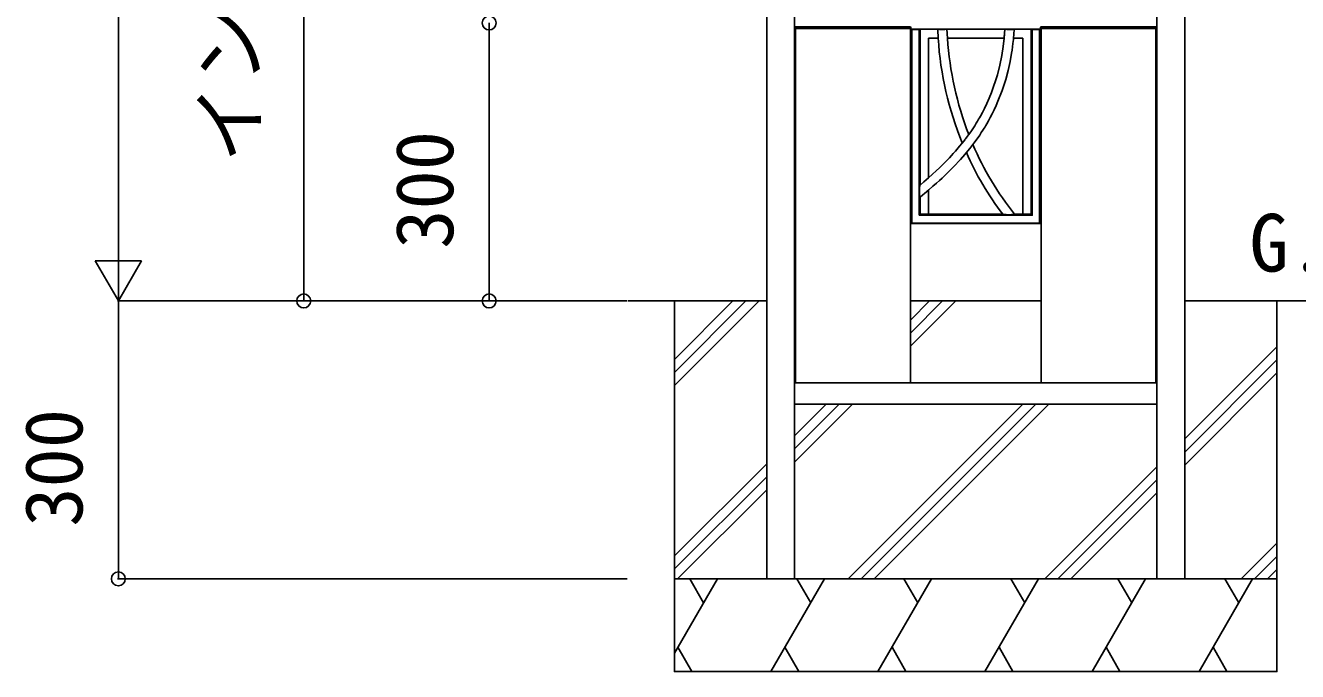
# Model space of a CAD drawing. Units: millimetres, scale not verified. Extents: x -4375 to 4375, y -6491 to 6464.
# Drawn here: x -2375 to -1003, y -1141 to -443 of the extents above; entities that cross this region are included whole.
import ezdxf
from ezdxf.enums import TextEntityAlignment as Align

# ---------------------------------------------------------------- set-up
doc = ezdxf.new("R2010")
doc.units = ezdxf.units.MM
doc.header["$LTSCALE"] = 30
for name, color, linetype in [('0-1_USER1', 3, 'Continuous'), ('0-2_YKK_A1', 4, 'Continuous'), ('0-3_YKK_D', 6, 'Continuous')]:
    doc.layers.add(name, color=color, linetype=linetype)
doc.styles.add('ＭＳ ゴシック', font='')
doc.styles.get('ＭＳ ゴシック').set_extended_font_data('MS Gothic')

msp = doc.modelspace()

# ---------------------------------------------------------------- linework, layer by layer
at = {"layer": '0-2_YKK_A1'}
for p, q in [((-1575.5, 854.3), (-1575.5, -740.7)), ((-1545.5, -740.7), (-1545.5, 854.3)), ((-1154.5, 854.3), (-1154.5, -740.7)), ((-1124.5, -740.7), (-1124.5, 854.3)), ((-1544.5, -446.7), (-1420.5, -446.7)), ((-1421.06, -444.7), (-1543.94, -444.7)), ((-1421, -446.7), (-1420, -446.7)), ((-1420.5, -481.2), (-1420.5, -447.2)), ((-1420.5, -447.2), (-1416.74, -447.2)), ((-1420, -446.7), (-1420.06, -445.64)), ((-1420, -656.94), (-1420, -447.46)), ((-1419, -656.59), (-1419, -447.81)), ((-1416.74, -447.2), (-1417, -447.46)), ((-1410, -447.2), (-1416.74, -447.2)), ((-1411, -648.2), (-1411, -447.81)), ((-1410, -615.79), (-1410, -447.2)), ((-1410, -447.2), (-1391, -447.2)), ((-1381, -447.2), (-1391, -447.2)), ((-1381, -447.2), (-1318.52, -447.2)), ((-1319.23, -457.2), (-1318.92, -452.91)), ((-1318.53, -447.2), (-1319.17, -456.48)), ((-1308.55, -447.2), (-1318.52, -447.2)), ((-1308.55, -447.2), (-1290, -447.2)), ((-1289, -447.81), (-1290, -447.2)), ((-1283.26, -447.2), (-1290, -447.2)), ((-1281, -447.81), (-1289, -447.81)), ((-1283, -447.46), (-1283.26, -447.2)), ((-1279.5, -447.2), (-1283.26, -447.2)), ((-1283, -447.46), (-1280, -447.46)), ((-1280, -447.46), (-1281, -447.81)), ((-1281, -656.59), (-1281, -447.81)), ((-1280, -446.7), (-1279.94, -445.64)), ((-1279, -446.7), (-1280, -446.7)), ((-1280, -656.94), (-1280, -447.46)), ((-1155.5, -446.7), (-1279.5, -446.7)), ((-1279.5, -481.2), (-1279.5, -447.2)), ((-1278.94, -444.7), (-1156.06, -444.7)), ((-1545.5, -458.2), (-1544.5, -458.2)), ((-1545.5, -465.2), (-1544.5, -465.2)), ((-1401, -457.2), (-1390.48, -457.2)), ((-1401, -607.97), (-1401, -457.2)), ((-1380.49, -457.2), (-1319.23, -457.2)), ((-1309.2, -457.2), (-1299, -457.2)), ((-1299, -647.2), (-1299, -457.2)), ((-1420, -481.2), (-1420.5, -481.2)), ((-1280, -481.2), (-1279.5, -481.2)), ((-1420.5, -623.2), (-1420.5, -657.2)), ((-1420, -623.2), (-1420.5, -623.2)), ((-1407.03, -626.33), (-1410, -628.87)), ((-1410, -647.2), (-1410, -628.87)), ((-1401, -647.2), (-1401, -621.12)), ((-1280, -623.2), (-1279.5, -623.2)), ((-1279.5, -623.2), (-1279.5, -657.2)), ((-1420.5, -657.2), (-1416.74, -657.2)), ((-1420, -656.94), (-1419, -656.59)), ((-1417, -656.94), (-1420, -656.94)), ((-1419, -656.59), (-1281, -656.59)), ((-1417, -656.94), (-1416.74, -657.2)), ((-1416.74, -657.2), (-1283.26, -657.2)), ((-1411, -648.2), (-1410, -647.2)), ((-1308.4, -647.2), (-1299, -647.2)), ((-1290, -647.2), (-1299, -647.2)), ((-1283.26, -657.2), (-1283, -656.94)), ((-1279.5, -657.2), (-1283.26, -657.2)), ((-1280, -656.94), (-1283, -656.94)), ((-1281, -656.59), (-1280, -656.94)), ((-1725, -740.7), (-1575.5, -740.7)), ((-1675, -740.7), (-1575.5, -740.7)), ((-1675, -803.72), (-1611.98, -740.7)), ((-1675, -817.86), (-1597.84, -740.7)), ((-1675, -832), (-1583.7, -740.7)), ((-1420.5, -740.7), (-1279.5, -740.7)), ((-1420.5, -761.35), (-1399.85, -740.7)), ((-1420.5, -775.49), (-1385.71, -740.7)), ((-1420.5, -789.64), (-1371.56, -740.7)), ((-1124.5, -740.7), (-875, -740.7)), ((-1124.5, -740.7), (-1025, -740.7)), ((-1124.5, -889.62), (-1025, -790.12)), ((-1124.5, -903.76), (-1025, -804.26)), ((-1545.5, -810.7), (-1544.5, -810.7)), ((-1545.5, -817.7), (-1544.5, -817.7)), ((-1124.5, -917.9), (-1025, -818.4)), ((-1154.5, -829.2), (-1545.5, -829.2)), ((-1545.5, -829.2), (-1545.5, -852.2)), ((-1420.5, -829.2), (-1544.5, -829.2)), ((-1279.5, -829.2), (-1155.5, -829.2)), ((-1154.5, -829.2), (-1154.5, -852.2)), ((-1154.5, -852.2), (-1545.5, -852.2)), ((-1545.5, -886.35), (-1511.35, -852.2)), ((-1545.5, -900.49), (-1497.21, -852.2)), ((-1545.5, -914.64), (-1483.06, -852.2)), ((-1487.72, -1040.7), (-1299.22, -852.2)), ((-1473.57, -1040.7), (-1285.07, -852.2)), ((-1459.43, -1040.7), (-1270.93, -852.2)), ((-1675, -1015.85), (-1575.5, -916.35)), ((-1675, -1029.99), (-1575.5, -930.49)), ((-1275.58, -1040.7), (-1154.5, -919.62)), ((-1671.56, -1040.7), (-1575.5, -944.64)), ((-1261.44, -1040.7), (-1154.5, -933.76)), ((-1247.3, -1040.7), (-1154.5, -947.9)), ((-1063.45, -1040.7), (-1025, -1002.25)), ((-1049.31, -1040.7), (-1025, -1016.39)), ((-1675, -1120.99), (-1628.64, -1040.7)), ((-1658.38, -1040.7), (-1643.51, -1066.45)), ((-1570.91, -1140.7), (-1513.17, -1040.7)), ((-1542.91, -1040.7), (-1528.04, -1066.45)), ((-1455.44, -1140.7), (-1397.7, -1040.7)), ((-1427.44, -1040.7), (-1412.57, -1066.45)), ((-1339.97, -1140.7), (-1282.23, -1040.7)), ((-1311.97, -1040.7), (-1297.1, -1066.45)), ((-1224.5, -1140.7), (-1166.76, -1040.7)), ((-1196.5, -1040.7), (-1181.63, -1066.45)), ((-1109.03, -1140.7), (-1051.29, -1040.7)), ((-1081.03, -1040.7), (-1066.16, -1066.45)), ((-1035.17, -1040.7), (-1025, -1030.53)), ((-1656.24, -1140.47), (-1671.24, -1114.49)), ((-1540.77, -1140.47), (-1555.77, -1114.49)), ((-1425.3, -1140.47), (-1440.3, -1114.49)), ((-1309.83, -1140.47), (-1324.83, -1114.49)), ((-1194.36, -1140.47), (-1209.36, -1114.49)), ((-1078.89, -1140.47), (-1093.89, -1114.49)), ((-1600.77, -1140.47), (-1600.64, -1140.7)), ((-1485.3, -1140.47), (-1485.17, -1140.7)), ((-1369.83, -1140.47), (-1369.7, -1140.7)), ((-1254.36, -1140.47), (-1254.23, -1140.7)), ((-1138.89, -1140.47), (-1138.76, -1140.7))]:
    msp.add_line(p, q, dxfattribs=at)
for points in [[(-1544.5, -474.2), (-1544.5, -449.2), (-1545.5, -449.2), (-1545.5, -474.2)], [(-1544.5, -826.7), (-1544.5, -801.7), (-1545.5, -801.7), (-1545.5, -826.7)], [(-1675, -1040.7), (-1025, -1040.7), (-1025, -1140.7), (-1675, -1140.7)]]:
    msp.add_lwpolyline(points, close=True, dxfattribs=at)
for points in [[(-1544.94, -445.64), (-1545, -446.7), (-1544, -446.7), (-1421, -446.7)], [(-1544.5, -829.2), (-1544.5, -740.7), (-1544.5, -446.7)], [(-1420.5, -446.7), (-1420.5, -740.7), (-1420.5, -829.2)], [(-1410, -447.2), (-1411, -447.81), (-1419, -447.81), (-1420, -447.46), (-1417, -447.46)], [(-1411, -648.2), (-1289, -648.2), (-1289, -447.81)], [(-1391, -447.2), (-1390.71, -447.34), (-1389.89, -447.47), (-1388.62, -447.57), (-1387.06, -447.63), (-1386.24, -447.64), (-1385.41, -447.63), (-1383.8, -447.59), (-1382.44, -447.51), (-1381.48, -447.39), (-1381.03, -447.25), (-1381, -447.2), (-1380.49, -457.17), (-1380.49, -457.2)], [(-1390.48, -457.2), (-1390.96, -448.17), (-1391, -447.2)], [(-1318.48, -447.23), (-1318.38, -447.35), (-1317.69, -447.48), (-1316.54, -447.58), (-1315.05, -447.65), (-1313.39, -447.67), (-1311.75, -447.64), (-1310.3, -447.57), (-1309.22, -447.45), (-1308.63, -447.32), (-1308.57, -447.23)], [(-1309.18, -456.76), (-1308.88, -453.16), (-1308.53, -447.2)], [(-1289, -648.2), (-1290, -647.2), (-1290, -447.2)], [(-1279.5, -446.7), (-1279.5, -740.7), (-1279.5, -829.2)], [(-1155.06, -445.64), (-1155, -446.7), (-1156, -446.7), (-1279, -446.7)], [(-1155.5, -829.2), (-1155.5, -740.7), (-1155.5, -446.7)], [(-1319.24, -457.2), (-1320.24, -466.1), (-1321.79, -475.93), (-1323.89, -486.15), (-1326.56, -496.54), (-1328.5, -502.99), (-1330.64, -509.39), (-1332.99, -515.74), (-1335.53, -522.01), (-1338.08, -527.78), (-1340.53, -532.92), (-1342.84, -537.45), (-1344.93, -541.33), (-1345.93, -543.11), (-1346.83, -544.68), (-1347.93, -546.57), (-1349.34, -548.9), (-1351.05, -551.65), (-1353.09, -554.79), (-1355.35, -558.12), (-1357.64, -561.34), (-1359.75, -564.13)], [(-1356.41, -576.14), (-1351.94, -570.43), (-1347.48, -564.3), (-1345.65, -561.63), (-1343.92, -559.03), (-1342.32, -556.53), (-1340.96, -554.35), (-1339.9, -552.61), (-1339.07, -551.21), (-1338.11, -549.56), (-1336.34, -546.43), (-1334.28, -542.63), (-1332.2, -538.6), (-1330.12, -534.34), (-1328.05, -529.85), (-1326, -525.11), (-1321.47, -513.42), (-1317.66, -501.72), (-1314.99, -491.85), (-1312.83, -482.25), (-1311.2, -473.24), (-1310.68, -469.87), (-1310.23, -466.59), (-1309.77, -462.84), (-1309.31, -458.37), (-1309.21, -457.2)], [(-1309.16, -456.52), (-1309.2, -457.14), (-1309.2, -457.2)], [(-1361.8, -566.84), (-1362.49, -567.75), (-1367.3, -573.67), (-1371.97, -579.12), (-1374.13, -581.56), (-1376.24, -583.89), (-1378.32, -586.13), (-1380.35, -588.29), (-1382.35, -590.36), (-1384.32, -592.35), (-1386.53, -594.55), (-1389.23, -597.18), (-1392.58, -600.35), (-1396.46, -603.92), (-1400.88, -607.87), (-1405.84, -612.19), (-1410.08, -615.83)], [(-1407.02, -626.35), (-1405.31, -624.89), (-1400.47, -620.75), (-1396.14, -617), (-1392.31, -613.62), (-1388.98, -610.62), (-1386.16, -608.02), (-1383.77, -605.78), (-1381.44, -603.54), (-1374.04, -596.13), (-1366.52, -588.03), (-1361.68, -582.5), (-1356.8, -576.63), (-1356.41, -576.14)], [(-1361.78, -566.85), (-1361.59, -566.6), (-1360.98, -565.82)], [(-1360.98, -565.82), (-1360.22, -564.83), (-1359.72, -564.16)], [(-1410, -628.87), (-1410.19, -628.63), (-1410.37, -627.95), (-1410.54, -626.58), (-1410.68, -624.4), (-1410.72, -622), (-1410.69, -620.63), (-1410.63, -619.27), (-1410.48, -617.45), (-1410.3, -616.38), (-1410.11, -615.87), (-1410.07, -615.84)], [(-1410, -647.2), (-1401, -647.2), (-1320.09, -647.2)], [(-1025, -740.7), (-1025, -1040.7), (-1675, -1040.7), (-1675, -740.7)], [(-1575.5, -740.7), (-1575.5, -1040.7), (-1545.5, -1040.7), (-1545.5, -740.7)], [(-1154.5, -740.7), (-1154.5, -1040.7), (-1124.5, -1040.7), (-1124.5, -740.7)]]:
    msp.add_lwpolyline(points, dxfattribs=at)
for centre, radius, start, end in [((-1543.94, -445.7), 1, 90, 176.5), ((-1421.06, -445.7), 1, 3.5, 90), ((-1278.94, -445.7), 1, 90, 176.5), ((-1156.06, -445.7), 1, 3.5, 90), ((-1035.4, -435.03), 355.75, 183.56626, 202.32943), ((-1029.87, -433.85), 351.38, 183.80238, 201.2202), ((-1061.19, -448.74), 316.68, 202.8632, 218.80692), ((-1061.06, -448.89), 326.7, 203.76576, 217.37256), ((-1314.25, -612.4), 35.28, 260.4688, 279.5312)]:
    msp.add_arc(centre, radius, start, end, dxfattribs=at)
at = {"layer": '0-3_YKK_D'}
for p, q in [((-2275, 809.3), (-2275, -690.7)), ((-2075, -740.7), (-2075, 759.3)), ((-1875, -740.7), (-1875, -440.7)), ((-2275, -740.7), (-2275, -654.1)), ((-2275, -740.7), (-2300, -697.4)), ((-2250, -697.4), (-2300, -697.4)), ((-2275, -740.7), (-2250, -697.4)), ((-1726, -740.7), (-2276, -740.7)), ((-1726, -740.7), (-2276, -740.7)), ((-2275, -740.7), (-2275, -1040.7)), ((-1726, -740.7), (-2076, -740.7)), ((-1726, -740.7), (-1876, -740.7)), ((-1726, -1040.7), (-2276, -1040.7))]:
    msp.add_line(p, q, dxfattribs=at)
for centre in [(-1875, -440.7), (-1875, -440.7), (-2075, -740.7), (-1875, -740.7), (-2275, -1040.7)]:
    msp.add_circle(centre, 7.5, dxfattribs=at)

# ---------------------------------------------------------------- texts
at = {"layer": '0-1_USER1', "style": 'ＭＳ ゴシック'}
msp.add_text('G.L', height=62.32, dxfattribs=at).set_placement((-1054.73, -727.7), align=Align.BOTTOM_LEFT)
at = {"layer": '0-3_YKK_D', "style": 'ＭＳ ゴシック'}
for s, p in [('インターホン中心：1500', (-2105.14, -591.74)), ('300', (-1895, -684.39)), ('300', (-2295, -984.39))]:
    msp.add_text(s, height=62.32, rotation=90, dxfattribs=at).set_placement(p, align=Align.BOTTOM_LEFT)

doc.saveas('drawing.dxf')
